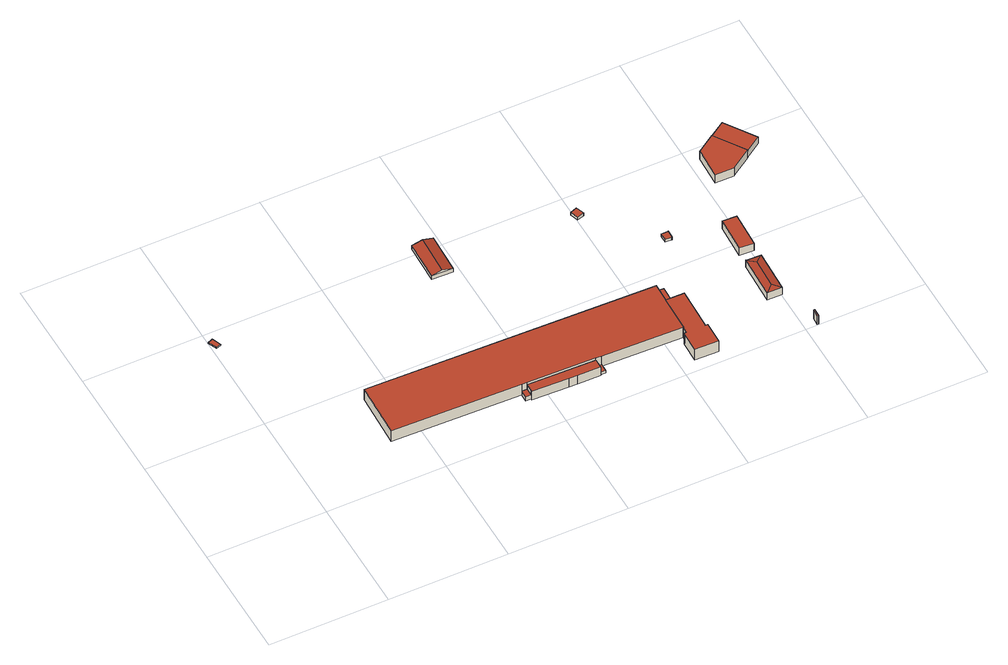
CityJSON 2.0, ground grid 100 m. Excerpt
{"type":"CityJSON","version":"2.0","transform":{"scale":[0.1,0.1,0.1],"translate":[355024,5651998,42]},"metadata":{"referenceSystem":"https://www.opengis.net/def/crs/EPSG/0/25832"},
"CityObjects":{
"building1":{"type":"Building","attributes":{"Geometrietyp2DReferenz":"3000","Gemeindeschluessel":"05315000","function":"31001_2000","roofType":"1000","measuredHeight":1.04},"address":[{"country":"Germany","locality":"Köln","thoroughfareNumber":"1","thoroughfareName":"Neusser Landstr."}],"geometry":[{"type":"Solid","lod":"2","boundaries":[[[[0,1,2,3]],[[4,5,1,0]],[[6,7,5,4]],[[8,9,7,6]],[[3,2,9,8]],[[6,4,0,3,8]],[[1,5,7,9,2]]]],"semantics":{"surfaces":[{"type":"WallSurface"},{"type":"RoofSurface"},{"type":"GroundSurface"}],"values":[[0,0,0,0,0,1,2]]}}]},
"building2":{"type":"Building","attributes":{"Gemeindeschluessel":"05315000","Geometrietyp2DReferenz":"3000","function":"31001_2140"},"address":[{"country":"Germany","locality":"Köln","thoroughfareNumber":"2","thoroughfareName":"Geestemünder Str."}],"children":["building2-1","building2-2","building2-3"]},
"building2-1":{"type":"BuildingPart","attributes":{"roofType":"1000","measuredHeight":11.26,"storeysAboveGround":1},"parents":["building2"],"geometry":[{"type":"MultiSurface","lod":"2","boundaries":[[[10,11,12,13]],[[14,15,16,17]],[[18,19,15,14]],[[20,21,19,18]],[[22,23,21,20]],[[24,25,23,22]],[[26,27,25,24]],[[28,29,27,26]],[[30,31,29,28]],[[13,12,31,30]],[[28,26,24,22,20,18,14,17,32,10,13,30]],[[11,33,16,15,19,21,23,25,27,29,31,12]],[[10,32,34,35]],[[33,11,35,34]],[[36,37,16,33]],[[32,17,38,39]],[[39,38,37,36]]],"semantics":{"surfaces":[{"type":"WallSurface"},{"type":"RoofSurface"},{"type":"GroundSurface"},{"type":"ClosureSurface"}],"values":[0,0,0,0,0,0,0,0,0,0,1,2,0,3,0,0,3]}}]},
"building2-2":{"type":"BuildingPart","attributes":{"roofType":"1000","measuredHeight":9.32,"storeysAboveGround":1},"parents":["building2"],"geometry":[{"type":"MultiSurface","lod":"2","boundaries":[[[40,41,42,43]],[[44,45,11,35]],[[46,47,45,44]],[[48,49,47,46]],[[50,51,49,48]],[[43,42,51,50]],[[48,46,44,35,34,40,43,50]],[[41,33,11,45,47,49,51,42]],[[52,36,33,41]],[[40,34,39,53]],[[53,39,36,52]],[[34,35,11,33]]],"semantics":{"surfaces":[{"type":"WallSurface"},{"type":"RoofSurface"},{"type":"GroundSurface"},{"type":"ClosureSurface"}],"values":[0,0,0,0,0,0,1,2,0,0,3,3]}}]},
"building2-3":{"type":"BuildingPart","attributes":{"roofType":"1000","measuredHeight":4.27,"storeysAboveGround":1},"address":[{"country":"Germany","locality":"Köln","thoroughfareNumber":"2","thoroughfareName":"Geestemünder Str."}],"parents":["building2"],"geometry":[{"type":"Solid","lod":"2","boundaries":[[[[54,55,52,53]],[[38,37,55,54]],[[53,39,38,54]],[[36,52,55,37]],[[38,39,36,37]],[[39,53,52,36]]]],"semantics":{"surfaces":[{"type":"WallSurface"},{"type":"RoofSurface"},{"type":"GroundSurface"},{"type":"ClosureSurface"}],"values":[[0,0,1,2,3,3]]}}]},
"building3":{"type":"Building","attributes":{"Geometrietyp2DReferenz":"3000","Gemeindeschluessel":"05315000","function":"31001_2000","roofType":"3100","measuredHeight":6.33,"storeysAboveGround":1},"address":[{"country":"Germany","locality":"Köln","thoroughfareNumber":"3039","thoroughfareName":"Geestemünder Str."}],"geometry":[{"type":"Solid","lod":"2","boundaries":[[[[56,57,58,59]],[[60,61,57,56]],[[62,63,61,60]],[[59,58,63,62]],[[56,64,60]],[[62,65,59]],[[59,65,64,56]],[[60,64,65,62]],[[57,61,63,58]]]],"semantics":{"surfaces":[{"type":"WallSurface"},{"type":"RoofSurface"},{"type":"GroundSurface"}],"values":[[0,0,0,0,0,0,1,1,2]]}}]},
"building4":{"type":"Building","attributes":{"Geometrietyp2DReferenz":"3000","Gemeindeschluessel":"05315000","function":"31001_2010","roofType":"1000","measuredHeight":2.75,"storeysAboveGround":1},"address":[{"country":"Germany","locality":"Köln","thoroughfareNumber":"2","thoroughfareName":"Geestemünder Str."}],"geometry":[{"type":"Solid","lod":"2","boundaries":[[[[66,67,68,69]],[[70,71,67,66]],[[72,73,71,70]],[[69,68,73,72]],[[70,66,69,72]],[[67,71,73,68]]]],"semantics":{"surfaces":[{"type":"WallSurface"},{"type":"RoofSurface"},{"type":"GroundSurface"}],"values":[[0,0,0,0,1,2]]}}]},
"building5":{"type":"Building","attributes":{"Geometrietyp2DReferenz":"3000","Gemeindeschluessel":"05315000","function":"31001_2020","roofType":"1000","measuredHeight":11.4,"storeysAboveGround":2},"address":[{"country":"Germany","locality":"Köln","thoroughfareNumber":"2","thoroughfareName":"Geestemünder Str."}],"geometry":[{"type":"Solid","lod":"2","boundaries":[[[[74,75,76,77]],[[78,79,75,74]],[[80,81,79,78]],[[82,83,81,80]],[[84,85,83,82]],[[86,87,85,84]],[[88,89,87,86]],[[90,91,89,88]],[[92,93,91,90]],[[94,95,93,92]],[[77,76,95,94]],[[92,90,88,86,84,82,80,78,74,77,94]],[[75,79,81,83,85,87,89,91,93,95,76]]]],"semantics":{"surfaces":[{"type":"WallSurface"},{"type":"RoofSurface"},{"type":"GroundSurface"}],"values":[[0,0,0,0,0,0,0,0,0,0,0,1,2]]}}]},
"building6":{"type":"Building","attributes":{"Geometrietyp2DReferenz":"3000","Gemeindeschluessel":"05315000","function":"51009_1610","roofType":"1000","measuredHeight":5.22},"geometry":[{"type":"Solid","lod":"2","boundaries":[[[[96,97,98,99]],[[100,85,97,96]],[[101,83,85,100]],[[99,98,83,101]],[[100,96,99,101]],[[97,85,83,98]]]],"semantics":{"surfaces":[{"type":"WallSurface"},{"type":"RoofSurface"},{"type":"GroundSurface"}],"values":[[0,0,0,0,1,2]]}}]},
"building7":{"type":"Building","attributes":{"Geometrietyp2DReferenz":"3000","Gemeindeschluessel":"05315000","function":"31001_2010","roofType":"1000","measuredHeight":2.98,"storeysAboveGround":1},"address":[{"country":"Germany","locality":"Köln","thoroughfareNumber":"17","thoroughfareName":"Geestemünder Str."}],"geometry":[{"type":"Solid","lod":"2","boundaries":[[[[102,103,104,105]],[[106,107,103,102]],[[108,109,107,106]],[[110,111,109,108]],[[105,104,111,110]],[[108,106,102,105,110]],[[103,107,109,111,104]]]],"semantics":{"surfaces":[{"type":"WallSurface"},{"type":"RoofSurface"},{"type":"GroundSurface"}],"values":[[0,0,0,0,0,1,2]]}}]},
"building8":{"type":"Building","attributes":{"Geometrietyp2DReferenz":"3000","Gemeindeschluessel":"05315000","function":"31001_2523","roofType":"1000","measuredHeight":2.89,"storeysAboveGround":1},"address":[{"country":"Germany","locality":"Köln","thoroughfareNumber":"2","thoroughfareName":"Geestemünder Str."}],"geometry":[{"type":"Solid","lod":"2","boundaries":[[[[112,113,114,115]],[[116,117,113,112]],[[118,119,117,116]],[[120,121,119,118]],[[122,123,121,120]],[[124,125,123,122]],[[126,127,125,124]],[[115,114,127,126]],[[124,122,120,118,116,112,115,126]],[[113,117,119,121,123,125,127,114]]]],"semantics":{"surfaces":[{"type":"WallSurface"},{"type":"RoofSurface"},{"type":"GroundSurface"}],"values":[[0,0,0,0,0,0,0,0,1,2]]}}]},
"building9":{"type":"Building","attributes":{"Geometrietyp2DReferenz":"3000","Gemeindeschluessel":"05315000","function":"31001_2100","roofType":"9999","measuredHeight":9},"address":[{"country":"Germany","locality":"Köln","thoroughfareNumber":"22","thoroughfareName":"Geestemünder Str."}],"geometry":[{"type":"Solid","lod":"2","boundaries":[[[[128,129,130,131]],[[129,132,133,130]],[[128,134,132,129]],[[131,135,134,128]],[[130,133,135,131]],[[132,134,135,133]]]],"semantics":{"surfaces":[{"type":"RoofSurface"},{"type":"WallSurface"},{"type":"GroundSurface"}],"values":[[0,1,1,1,1,2]]}}]},
"building10":{"type":"Building","attributes":{"Geometrietyp2DReferenz":"3000","Gemeindeschluessel":"05315000","function":"31001_2000","roofType":"3200","measuredHeight":8.83,"storeysAboveGround":1},"address":[{"country":"Germany","locality":"Köln","thoroughfareNumber":"2","thoroughfareName":"Neusser Landstr."}],"geometry":[{"type":"Solid","lod":"2","boundaries":[[[[136,137,138,139]],[[140,141,137,136]],[[142,143,141,140]],[[144,145,143,142]],[[146,147,145,144]],[[148,149,147,146]],[[139,138,149,148]],[[150,148,146,151]],[[146,144,142,140,136,151]],[[151,136,139,150]],[[139,148,150]],[[137,141,143,145,147,149,138]]]],"semantics":{"surfaces":[{"type":"WallSurface"},{"type":"RoofSurface"},{"type":"GroundSurface"}],"values":[[0,0,0,0,0,0,0,1,1,1,1,2]]}}]},
"building11":{"type":"Building","attributes":{"Geometrietyp2DReferenz":"3000","Gemeindeschluessel":"05315000","function":"31001_2000","roofType":"1000","measuredHeight":7.98,"storeysAboveGround":1},"address":[{"country":"Germany","locality":"Köln","thoroughfareNumber":"2","thoroughfareName":"Neusser Landstr."}],"geometry":[{"type":"Solid","lod":"2","boundaries":[[[[152,153,154,155]],[[156,157,153,152]],[[158,159,157,156]],[[155,154,159,158]],[[156,152,155,158]],[[153,157,159,154]]]],"semantics":{"surfaces":[{"type":"WallSurface"},{"type":"RoofSurface"},{"type":"GroundSurface"}],"values":[[0,0,0,0,1,2]]}}]},
"building12":{"type":"Building","attributes":{"Geometrietyp2DReferenz":"3000","Gemeindeschluessel":"05315000","function":"51009_1610","roofType":"1000","measuredHeight":8.7},"geometry":[{"type":"Solid","lod":"2","boundaries":[[[[160,161,162,163]],[[164,165,161,160]],[[166,167,165,164]],[[168,169,167,166]],[[170,171,169,168]],[[172,173,171,170]],[[163,162,173,172]],[[170,168,166,164,160,163,172]],[[161,165,167,169,171,173,162]]]],"semantics":{"surfaces":[{"type":"WallSurface"},{"type":"RoofSurface"},{"type":"GroundSurface"}],"values":[[0,0,0,0,0,0,0,1,2]]}}]},
"building13":{"type":"Building","attributes":{"Geometrietyp2DReferenz":"3000","Gemeindeschluessel":"05315000","function":"51009_1610","roofType":"1000","measuredHeight":7.18},"geometry":[{"type":"Solid","lod":"2","boundaries":[[[[174,175,176,177]],[[178,179,175,174]],[[180,181,179,178]],[[182,183,181,180]],[[184,185,183,182]],[[177,176,185,184]],[[182,180,178,174,177,184]],[[175,179,181,183,185,176]]]],"semantics":{"surfaces":[{"type":"WallSurface"},{"type":"RoofSurface"},{"type":"GroundSurface"}],"values":[[0,0,0,0,0,0,1,2]]}}]}
},
"vertices":[
[49,1928,17],[49,1928,7],[43,1926,7],[43,1926,17],[80,1851,17],[80,1851,7],[39,1836,17],[39,1836,7],[7,1912,17],[7,1912,7],
[2436,361,125],[2436,361,12],[2481,359,12],[2481,359,125],[751,407,125],[751,407,12],[1827,377,12],[1827,377,125],[767,872,125],[767,872,12],[2188,833,125],[2188,833,12],[2257,831,125],[2257,831,12],[3170,806,125],[3170,806,12],[3166,646,125],[3166,646,12],[3158,341,125],[3158,341,12],[3154,341,125],[3154,341,12],[1870,376,125],[1870,376,12],[1870,376,106],[2436,361,106],[1870,376,13],[1827,377,13],[1827,377,56],[1870,376,56],
[1868,307,106],[1868,307,12],[1868,296,12],[1868,296,106],[2434,287,106],[2434,287,12],[2434,281,106],[2434,281,12],[2244,286,106],[2244,286,12],[2175,288,106],[2175,288,12],[1868,307,13],[1868,307,56],
[1825,309,56],[1825,309,13],
[1944,1712,52],[1944,1712,12],[1956,2053,12],[1956,2053,52],[1769,1718,52],[1769,1718,12],[1781,2060,52],[1781,2060,12],[1857,1715,75],[1869,2056,75],
[2481,359,41],[2481,359,13],[2436,361,13],[2436,361,41],[2479,286,41],[2479,286,13],[2434,287,41],[2434,287,13],
[3153,287,127],[3153,287,13],[3133,281,13],[3133,281,127],[3154,341,127],[3154,341,13],[3158,341,127],[3158,341,13],[3166,646,127],[3166,646,13],[3227,644,127],[3227,644,13],[3319,642,127],[3319,642,13],[3308,283,127],[3308,283,13],[3328,282,127],[3328,282,13],[3323,97,127],[3323,97,13],[3128,102,127],[3128,102,13],
[3232,804,66],[3232,804,13],[3170,806,13],[3170,806,66],[3227,644,66],[3166,646,66],
[3065,1768,48],[3065,1768,18],[3039,1839,18],[3039,1839,48],[3064,1767,48],[3064,1767,18],[3004,1749,48],[3004,1749,18],[2979,1818,48],[2979,1818,18],
[3528,1313,52],[3528,1313,24],[3476,1314,24],[3476,1314,52],[3528,1314,52],[3528,1314,24],[3532,1314,52],[3532,1314,24],[3530,1247,52],[3530,1247,24],[3526,1247,52],[3526,1247,24],[3526,1248,52],[3526,1248,24],[3474,1249,52],[3474,1249,24],
[4106,1,106],[4109,68,106],[4099,68,106],[4096,1,106],[4109,68,16],[4099,68,16],[4106,1,16],[4096,1,16],
[3892,752,95],[3892,752,17],[3880,389,17],[3880,389,95],[3892,758,94],[3892,758,17],[3895,757,94],[3895,757,17],[3895,752,95],[3895,752,17],[4014,748,95],[4014,748,17],[4002,386,95],[4002,386,17],[3943,447,105],[3951,691,105],
[4035,1180,96],[4035,1180,16],[3916,1185,16],[3916,1185,96],[4022,877,96],[4022,877,16],[3902,883,96],[3902,883,16],
[4093,1884,104],[4093,1884,17],[4089,1884,17],[4089,1884,104],[4243,1983,104],[4243,1983,17],[4411,1731,104],[4411,1731,17],[4238,1616,104],[4238,1616,17],[4238,1613,104],[4238,1613,17],[4082,1617,104],[4082,1617,17],
[4544,1818,93],[4544,1818,21],[4374,2072,21],[4374,2072,93],[4412,1730,93],[4412,1730,21],[4411,1731,93],[4411,1731,21],[4243,1983,93],[4243,1983,21],[4242,1985,93],[4242,1985,21]
]}
